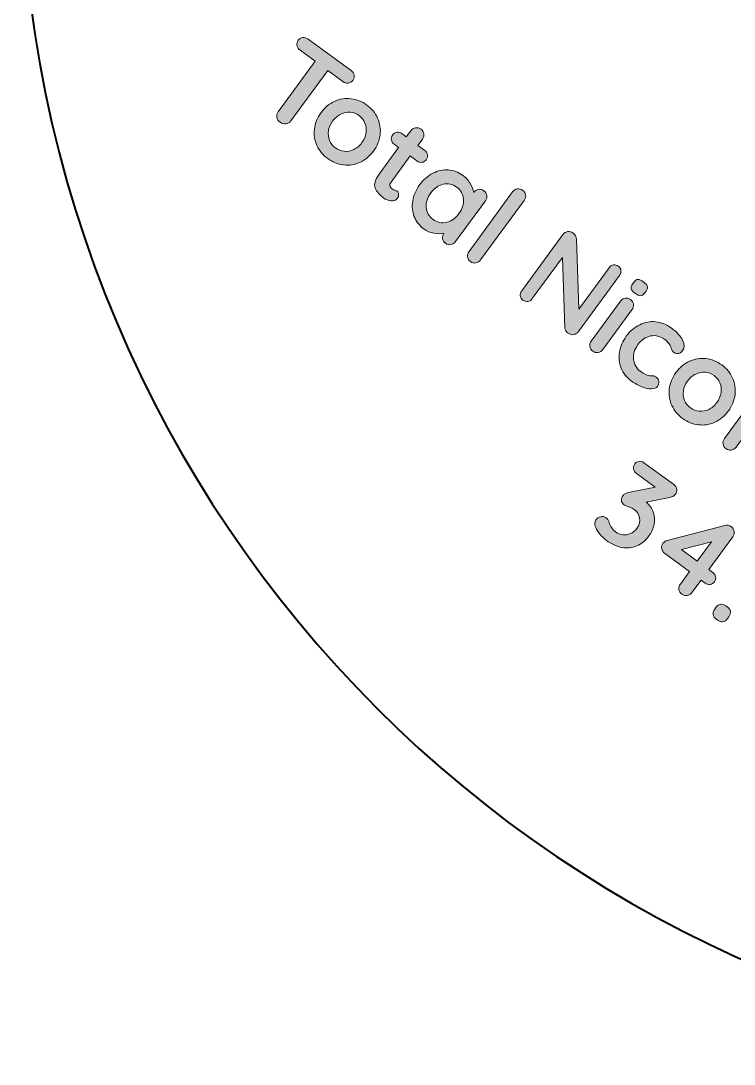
# Model space of a CAD drawing. Header units: inches. Extents: x 8 to 202, y -198 to -4.
# Drawn here: x 7.9 to 64.8, y -197.9 to -114.7 of the extents above; entities that cross this region are included whole.
import ezdxf

# ---------------------------------------------------------------- set-up
doc = ezdxf.new("R2010")
doc.units = ezdxf.units.IN
doc.header["$MEASUREMENT"] = 0
doc.layers.add('Layer 1', color=7, linetype='Continuous')
doc.layers.add('Layer 2', color=7, linetype='Continuous')

# ---------------------------------------------------------------- blocks, each defined once
blk = doc.blocks.new('block 19')
at = {"layer": 'Layer 2', "true_color": 0xffffff}
h = blk.add_hatch(color=7, dxfattribs=at)
h.dxf.hatch_style = 2
edge = h.paths.add_edge_path()
edge.add_spline(control_points=[(34.488, -119.032), (34.515, -119.178), (34.48, -119.317), (34.382, -119.45), (34.285, -119.584), (34.163, -119.659), (34.018, -119.674), (33.873, -119.69), (33.731, -119.647), (33.593, -119.546), (33.593, -119.546), (32.386, -118.662), (32.386, -118.662), (32.386, -118.662), (29.438, -122.689), (29.438, -122.689), (29.34, -122.822), (29.21, -122.898), (29.047, -122.917), (28.884, -122.935), (28.731, -122.892), (28.587, -122.787), (28.444, -122.682), (28.359, -122.551), (28.332, -122.393), (28.306, -122.236), (28.341, -122.091), (28.439, -121.958), (28.439, -121.958), (31.387, -117.93), (31.387, -117.93), (31.387, -117.93), (30.18, -117.047), (30.18, -117.047), (30.042, -116.946), (29.959, -116.822), (29.932, -116.677), (29.905, -116.531), (29.94, -116.392), (30.038, -116.258), (30.132, -116.13), (30.253, -116.058), (30.403, -116.042), (30.553, -116.025), (30.694, -116.066), (30.827, -116.163), (30.827, -116.163), (34.24, -118.661), (34.24, -118.661), (34.378, -118.763), (34.461, -118.886), (34.488, -119.032)], knot_values=[0, 0, 0, 0, 1, 1, 1, 2, 2, 2, 3, 3, 3, 4, 4, 4, 5, 5, 5, 6, 6, 6, 7, 7, 7, 8, 8, 8, 9, 9, 9, 10, 10, 10, 11, 11, 11, 12, 12, 12, 13, 13, 13, 14, 14, 14, 15, 15, 15, 16, 16, 16, 17, 17, 17, 17], degree=3, periodic=1)
h = blk.add_hatch(color=7, dxfattribs=at)
h.dxf.hatch_style = 2
edge = h.paths.add_edge_path()
edge.add_spline(control_points=[(34.947, -125.984), (34.524, -126.175), (34.086, -126.242), (33.635, -126.187), (33.184, -126.132), (32.766, -125.964), (32.382, -125.683), (31.992, -125.397), (31.704, -125.049), (31.518, -124.637), (31.331, -124.225), (31.265, -123.789), (31.319, -123.329), (31.373, -122.868), (31.549, -122.433), (31.85, -122.023), (32.15, -121.614), (32.511, -121.314), (32.934, -121.123), (33.356, -120.932), (33.793, -120.863), (34.244, -120.913), (34.695, -120.964), (35.115, -121.132), (35.504, -121.417), (35.889, -121.699), (36.174, -122.047), (36.361, -122.463), (36.548, -122.88), (36.615, -123.319), (36.561, -123.779), (36.508, -124.239), (36.331, -124.675), (36.031, -125.084), (35.73, -125.494), (35.369, -125.794), (34.947, -125.984)], knot_values=[0, 0, 0, 0, 1, 1, 1, 2, 2, 2, 3, 3, 3, 4, 4, 4, 5, 5, 5, 6, 6, 6, 7, 7, 7, 8, 8, 8, 9, 9, 9, 10, 10, 10, 11, 11, 11, 12, 12, 12, 12], degree=3, periodic=1)
edge = h.paths.add_edge_path()
edge.add_spline(control_points=[(35.443, -123.621), (35.482, -123.347), (35.453, -123.091), (35.355, -122.854), (35.257, -122.617), (35.101, -122.42), (34.885, -122.262), (34.67, -122.105), (34.435, -122.015), (34.179, -121.994), (33.924, -121.972), (33.671, -122.021), (33.422, -122.141), (33.172, -122.262), (32.956, -122.448), (32.772, -122.698), (32.588, -122.95), (32.477, -123.211), (32.44, -123.482), (32.403, -123.754), (32.433, -124.009), (32.531, -124.245), (32.629, -124.482), (32.785, -124.679), (33.001, -124.837), (33.216, -124.995), (33.451, -125.085), (33.706, -125.106), (33.962, -125.128), (34.214, -125.08), (34.461, -124.962), (34.709, -124.844), (34.924, -124.66), (35.108, -124.409), (35.292, -124.158), (35.403, -123.895), (35.443, -123.621)], knot_values=[0, 0, 0, 0, 1, 1, 1, 2, 2, 2, 3, 3, 3, 4, 4, 4, 5, 5, 5, 6, 6, 6, 7, 7, 7, 8, 8, 8, 9, 9, 9, 10, 10, 10, 11, 11, 11, 12, 12, 12, 12], degree=3, periodic=1)
h = blk.add_hatch(color=7, dxfattribs=at)
h.dxf.hatch_style = 2
edge = h.paths.add_edge_path()
edge.add_spline(control_points=[(38.035, -128.529), (38.044, -128.641), (38.007, -128.754), (37.924, -128.867), (37.823, -129.005), (37.662, -129.066), (37.441, -129.051), (37.221, -129.035), (37.016, -128.957), (36.826, -128.818), (36.508, -128.586), (36.29, -128.322), (36.172, -128.027), (36.054, -127.732), (36.156, -127.364), (36.479, -126.923), (36.479, -126.923), (38.032, -124.802), (38.032, -124.802), (38.032, -124.802), (37.678, -124.543), (37.678, -124.543), (37.555, -124.453), (37.482, -124.337), (37.46, -124.195), (37.438, -124.053), (37.472, -123.92), (37.563, -123.797), (37.649, -123.68), (37.762, -123.611), (37.902, -123.591), (38.042, -123.572), (38.174, -123.608), (38.297, -123.698), (38.297, -123.698), (38.65, -123.957), (38.65, -123.957), (38.65, -123.957), (39.011, -123.465), (39.011, -123.465), (39.108, -123.331), (39.234, -123.252), (39.39, -123.229), (39.545, -123.205), (39.689, -123.241), (39.822, -123.339), (39.95, -123.433), (40.025, -123.556), (40.047, -123.71), (40.068, -123.863), (40.03, -124.006), (39.933, -124.14), (39.933, -124.14), (39.572, -124.631), (39.572, -124.631), (39.572, -124.631), (40.118, -125.031), (40.118, -125.031), (40.241, -125.121), (40.314, -125.237), (40.336, -125.379), (40.358, -125.521), (40.324, -125.654), (40.234, -125.776), (40.147, -125.894), (40.034, -125.963), (39.894, -125.982), (39.754, -126.002), (39.622, -125.966), (39.499, -125.877), (39.499, -125.877), (38.954, -125.477), (38.954, -125.477), (38.954, -125.477), (37.429, -127.56), (37.429, -127.56), (37.35, -127.667), (37.321, -127.766), (37.342, -127.856), (37.363, -127.946), (37.422, -128.027), (37.519, -128.098), (37.56, -128.128), (37.624, -128.159), (37.711, -128.191), (37.791, -128.211), (37.859, -128.241), (37.916, -128.282), (37.987, -128.335), (38.027, -128.417), (38.035, -128.529)], knot_values=[0, 0, 0, 0, 1, 1, 1, 2, 2, 2, 3, 3, 3, 4, 4, 4, 5, 5, 5, 6, 6, 6, 7, 7, 7, 8, 8, 8, 9, 9, 9, 10, 10, 10, 11, 11, 11, 12, 12, 12, 13, 13, 13, 14, 14, 14, 15, 15, 15, 16, 16, 16, 17, 17, 17, 18, 18, 18, 19, 19, 19, 20, 20, 20, 21, 21, 21, 22, 22, 22, 23, 23, 23, 24, 24, 24, 25, 25, 25, 26, 26, 26, 27, 27, 27, 28, 28, 28, 29, 29, 29, 30, 30, 30, 30], degree=3, periodic=1)
h = blk.add_hatch(color=7, dxfattribs=at)
h.dxf.hatch_style = 2
edge = h.paths.add_edge_path()
edge.add_spline(control_points=[(45.069, -128.62), (45.093, -128.771), (45.054, -128.916), (44.952, -129.054), (44.952, -129.054), (42.572, -132.305), (42.572, -132.305), (42.475, -132.438), (42.35, -132.518), (42.197, -132.544), (42.044, -132.57), (41.901, -132.534), (41.768, -132.436), (41.635, -132.339), (41.558, -132.216), (41.537, -132.066), (41.516, -131.918), (41.552, -131.775), (41.644, -131.638), (41.407, -131.692), (41.142, -131.693), (40.847, -131.638), (40.553, -131.583), (40.285, -131.468), (40.044, -131.292), (39.691, -131.033), (39.437, -130.708), (39.283, -130.316), (39.129, -129.924), (39.087, -129.506), (39.157, -129.061), (39.227, -128.616), (39.412, -128.189), (39.712, -127.779), (40.012, -127.369), (40.363, -127.062), (40.765, -126.856), (41.167, -126.651), (41.577, -126.562), (41.995, -126.588), (42.412, -126.614), (42.793, -126.753), (43.136, -127.004), (43.382, -127.184), (43.58, -127.398), (43.729, -127.645), (43.879, -127.892), (43.977, -128.139), (44.025, -128.387), (44.025, -128.387), (44.03, -128.379), (44.03, -128.379), (44.128, -128.246), (44.253, -128.166), (44.405, -128.14), (44.558, -128.114), (44.701, -128.15), (44.834, -128.248), (44.968, -128.345), (45.046, -128.47), (45.069, -128.62)], knot_values=[0, 0, 0, 0, 1, 1, 1, 2, 2, 2, 3, 3, 3, 4, 4, 4, 5, 5, 5, 6, 6, 6, 7, 7, 7, 8, 8, 8, 9, 9, 9, 10, 10, 10, 11, 11, 11, 12, 12, 12, 13, 13, 13, 14, 14, 14, 15, 15, 15, 16, 16, 16, 17, 17, 17, 18, 18, 18, 19, 19, 19, 20, 20, 20, 20], degree=3, periodic=1)
edge = h.paths.add_edge_path()
edge.add_spline(control_points=[(41.86, -130.763), (42.248, -130.673), (42.578, -130.444), (42.848, -130.075), (43.118, -129.706), (43.238, -129.321), (43.208, -128.922), (43.178, -128.522), (42.996, -128.2), (42.663, -127.956), (42.335, -127.717), (41.976, -127.642), (41.586, -127.734), (41.196, -127.827), (40.866, -128.057), (40.596, -128.426), (40.326, -128.795), (40.205, -129.177), (40.235, -129.572), (40.264, -129.968), (40.445, -130.287), (40.778, -130.531), (41.111, -130.775), (41.472, -130.852), (41.86, -130.763)], knot_values=[0, 0, 0, 0, 1, 1, 1, 2, 2, 2, 3, 3, 3, 4, 4, 4, 5, 5, 5, 6, 6, 6, 7, 7, 7, 8, 8, 8, 8], degree=3, periodic=1)
h = blk.add_hatch(color=7, dxfattribs=at)
h.dxf.hatch_style = 2
edge = h.paths.add_edge_path()
edge.add_spline(control_points=[(44.191, -134.004), (44.036, -134.028), (43.892, -133.991), (43.759, -133.894), (43.63, -133.8), (43.555, -133.676), (43.534, -133.523), (43.512, -133.369), (43.551, -133.226), (43.648, -133.093), (43.648, -133.093), (47.125, -128.343), (47.125, -128.343), (47.223, -128.21), (47.349, -128.131), (47.505, -128.107), (47.66, -128.083), (47.804, -128.12), (47.937, -128.217), (48.065, -128.311), (48.14, -128.435), (48.162, -128.588), (48.183, -128.742), (48.145, -128.885), (48.048, -129.018), (48.048, -129.018), (44.571, -133.768), (44.571, -133.768), (44.473, -133.901), (44.346, -133.98), (44.191, -134.004)], knot_values=[0, 0, 0, 0, 1, 1, 1, 2, 2, 2, 3, 3, 3, 4, 4, 4, 5, 5, 5, 6, 6, 6, 7, 7, 7, 8, 8, 8, 9, 9, 9, 10, 10, 10, 10], degree=3, periodic=1)
h = blk.add_hatch(color=7, dxfattribs=at)
h.dxf.hatch_style = 2
edge = h.paths.add_edge_path()
edge.add_spline(control_points=[(55.761, -134.606), (55.778, -134.745), (55.741, -134.875), (55.651, -134.998), (55.651, -134.998), (52.371, -139.479), (52.371, -139.479), (52.273, -139.612), (52.147, -139.691), (51.992, -139.714), (51.836, -139.739), (51.692, -139.702), (51.559, -139.604), (51.487, -139.552), (51.425, -139.489), (51.373, -139.415), (51.321, -139.342), (51.294, -139.273), (51.294, -139.209), (51.294, -139.209), (51.095, -133.563), (51.095, -133.563), (51.095, -133.563), (48.692, -136.845), (48.692, -136.845), (48.603, -136.967), (48.488, -137.041), (48.348, -137.065), (48.209, -137.089), (48.075, -137.053), (47.947, -136.96), (47.824, -136.87), (47.754, -136.756), (47.737, -136.618), (47.72, -136.48), (47.757, -136.349), (47.847, -136.226), (47.847, -136.226), (51.127, -131.745), (51.127, -131.745), (51.225, -131.612), (51.351, -131.533), (51.507, -131.509), (51.662, -131.485), (51.806, -131.522), (51.939, -131.619), (52.016, -131.676), (52.08, -131.747), (52.132, -131.831), (52.184, -131.916), (52.209, -131.998), (52.207, -132.075), (52.207, -132.075), (52.394, -137.689), (52.394, -137.689), (52.394, -137.689), (54.814, -134.385), (54.814, -134.385), (54.904, -134.262), (55.018, -134.189), (55.158, -134.164), (55.297, -134.141), (55.429, -134.174), (55.551, -134.264), (55.674, -134.354), (55.744, -134.468), (55.761, -134.606)], knot_values=[0, 0, 0, 0, 1, 1, 1, 2, 2, 2, 3, 3, 3, 4, 4, 4, 5, 5, 5, 6, 6, 6, 7, 7, 7, 8, 8, 8, 9, 9, 9, 10, 10, 10, 11, 11, 11, 12, 12, 12, 13, 13, 13, 14, 14, 14, 15, 15, 15, 16, 16, 16, 17, 17, 17, 18, 18, 18, 19, 19, 19, 20, 20, 20, 21, 21, 21, 22, 22, 22, 22], degree=3, periodic=1)
h = blk.add_hatch(color=7, dxfattribs=at)
h.dxf.hatch_style = 2
edge = h.paths.add_edge_path()
edge.add_spline(control_points=[(53.94, -141.141), (53.787, -141.167), (53.644, -141.131), (53.511, -141.034), (53.378, -140.936), (53.301, -140.811), (53.279, -140.657), (53.258, -140.503), (53.296, -140.36), (53.393, -140.227), (53.393, -140.227), (55.717, -137.053), (55.717, -137.053), (55.815, -136.92), (55.94, -136.84), (56.093, -136.814), (56.245, -136.789), (56.388, -136.824), (56.522, -136.922), (56.655, -137.019), (56.732, -137.145), (56.753, -137.298), (56.775, -137.452), (56.737, -137.595), (56.639, -137.728), (56.639, -137.728), (54.316, -140.902), (54.316, -140.902), (54.218, -141.036), (54.093, -141.115), (53.94, -141.141)], knot_values=[0, 0, 0, 0, 1, 1, 1, 2, 2, 2, 3, 3, 3, 4, 4, 4, 5, 5, 5, 6, 6, 6, 7, 7, 7, 8, 8, 8, 9, 9, 9, 10, 10, 10, 10], degree=3, periodic=1)
edge = h.paths.add_edge_path()
edge.add_spline(control_points=[(56.572, -136.062), (56.542, -135.953), (56.579, -135.827), (56.684, -135.683), (56.684, -135.683), (56.791, -135.537), (56.791, -135.537), (56.896, -135.394), (57.008, -135.322), (57.126, -135.322), (57.244, -135.322), (57.388, -135.384), (57.557, -135.508), (57.736, -135.639), (57.841, -135.759), (57.871, -135.868), (57.902, -135.977), (57.865, -136.103), (57.76, -136.246), (57.76, -136.246), (57.653, -136.393), (57.653, -136.393), (57.544, -136.542), (57.433, -136.615), (57.319, -136.615), (57.205, -136.614), (57.059, -136.548), (56.88, -136.416), (56.705, -136.289), (56.603, -136.171), (56.572, -136.062)], knot_values=[0, 0, 0, 0, 1, 1, 1, 2, 2, 2, 3, 3, 3, 4, 4, 4, 5, 5, 5, 6, 6, 6, 7, 7, 7, 8, 8, 8, 9, 9, 9, 10, 10, 10, 10], degree=3, periodic=1)
h = blk.add_hatch(color=7, dxfattribs=at)
h.dxf.hatch_style = 2
edge = h.paths.add_edge_path()
edge.add_spline(control_points=[(60.678, -140.16), (60.845, -140.491), (60.846, -140.769), (60.681, -140.995), (60.599, -141.107), (60.493, -141.181), (60.365, -141.217), (60.236, -141.253), (60.118, -141.231), (60.011, -141.152), (59.929, -141.093), (59.871, -141.033), (59.836, -140.972), (59.802, -140.911), (59.774, -140.844), (59.754, -140.77), (59.733, -140.696), (59.709, -140.629), (59.682, -140.57), (59.649, -140.507), (59.591, -140.428), (59.506, -140.335), (59.421, -140.241), (59.348, -140.171), (59.286, -140.127), (58.902, -139.845), (58.514, -139.744), (58.122, -139.823), (57.729, -139.902), (57.393, -140.133), (57.111, -140.517), (56.841, -140.886), (56.727, -141.273), (56.77, -141.678), (56.812, -142.083), (57.005, -142.411), (57.348, -142.662), (57.599, -142.845), (57.808, -142.952), (57.976, -142.98), (58.018, -142.987), (58.08, -142.991), (58.162, -142.992), (58.244, -142.994), (58.316, -143.001), (58.377, -143.013), (58.438, -143.027), (58.502, -143.058), (58.568, -143.107), (58.696, -143.201), (58.767, -143.316), (58.782, -143.452), (58.796, -143.588), (58.756, -143.721), (58.663, -143.849), (58.573, -143.972), (58.416, -144.035), (58.194, -144.037), (57.972, -144.039), (57.719, -143.987), (57.437, -143.878), (57.155, -143.769), (56.88, -143.618), (56.614, -143.423), (56.219, -143.134), (55.939, -142.787), (55.775, -142.384), (55.61, -141.98), (55.565, -141.555), (55.639, -141.11), (55.713, -140.665), (55.897, -140.242), (56.189, -139.842), (56.493, -139.427), (56.849, -139.121), (57.257, -138.924), (57.665, -138.727), (58.089, -138.65), (58.53, -138.693), (58.97, -138.736), (59.385, -138.9), (59.775, -139.185), (60.21, -139.504), (60.512, -139.829), (60.678, -140.16)], knot_values=[0, 0, 0, 0, 1, 1, 1, 2, 2, 2, 3, 3, 3, 4, 4, 4, 5, 5, 5, 6, 6, 6, 7, 7, 7, 8, 8, 8, 9, 9, 9, 10, 10, 10, 11, 11, 11, 12, 12, 12, 13, 13, 13, 14, 14, 14, 15, 15, 15, 16, 16, 16, 17, 17, 17, 18, 18, 18, 19, 19, 19, 20, 20, 20, 21, 21, 21, 22, 22, 22, 23, 23, 23, 24, 24, 24, 25, 25, 25, 26, 26, 26, 27, 27, 27, 28, 28, 28, 28], degree=3, periodic=1)
h = blk.add_hatch(color=7, dxfattribs=at)
h.dxf.hatch_style = 2
edge = h.paths.add_edge_path()
edge.add_spline(control_points=[(63.244, -146.701), (62.821, -146.891), (62.384, -146.959), (61.933, -146.904), (61.481, -146.849), (61.064, -146.68), (60.679, -146.399), (60.29, -146.114), (60.002, -145.765), (59.815, -145.354), (59.629, -144.942), (59.563, -144.506), (59.617, -144.045), (59.67, -143.585), (59.847, -143.15), (60.147, -142.74), (60.447, -142.33), (60.809, -142.03), (61.231, -141.839), (61.654, -141.649), (62.091, -141.58), (62.542, -141.63), (62.992, -141.681), (63.412, -141.849), (63.802, -142.134), (64.186, -142.415), (64.472, -142.764), (64.659, -143.18), (64.846, -143.596), (64.913, -144.035), (64.859, -144.495), (64.805, -144.956), (64.628, -145.391), (64.328, -145.801), (64.028, -146.211), (63.667, -146.511), (63.244, -146.701)], knot_values=[0, 0, 0, 0, 1, 1, 1, 2, 2, 2, 3, 3, 3, 4, 4, 4, 5, 5, 5, 6, 6, 6, 7, 7, 7, 8, 8, 8, 9, 9, 9, 10, 10, 10, 11, 11, 11, 12, 12, 12, 12], degree=3, periodic=1)
edge = h.paths.add_edge_path()
edge.add_spline(control_points=[(63.741, -144.338), (63.78, -144.064), (63.751, -143.808), (63.653, -143.571), (63.555, -143.334), (63.398, -143.137), (63.183, -142.979), (62.968, -142.822), (62.732, -142.732), (62.477, -142.71), (62.221, -142.688), (61.969, -142.738), (61.719, -142.858), (61.47, -142.978), (61.253, -143.164), (61.069, -143.415), (60.886, -143.666), (60.775, -143.927), (60.738, -144.199), (60.7, -144.471), (60.73, -144.725), (60.828, -144.962), (60.926, -145.199), (61.083, -145.396), (61.298, -145.554), (61.513, -145.711), (61.749, -145.801), (62.004, -145.823), (62.26, -145.845), (62.511, -145.797), (62.759, -145.679), (63.006, -145.561), (63.222, -145.377), (63.406, -145.125), (63.59, -144.875), (63.701, -144.612), (63.741, -144.338)], knot_values=[0, 0, 0, 0, 1, 1, 1, 2, 2, 2, 3, 3, 3, 4, 4, 4, 5, 5, 5, 6, 6, 6, 7, 7, 7, 8, 8, 8, 9, 9, 9, 10, 10, 10, 11, 11, 11, 12, 12, 12, 12], degree=3, periodic=1)
h = blk.add_hatch(color=7, dxfattribs=at)
h.dxf.hatch_style = 2
edge = h.paths.add_edge_path()
edge.add_spline(control_points=[(64.558, -148.914), (64.402, -148.938), (64.258, -148.901), (64.125, -148.804), (63.997, -148.71), (63.922, -148.586), (63.9, -148.433), (63.879, -148.28), (63.917, -148.136), (64.015, -148.003), (64.015, -148.003), (67.492, -143.253), (67.492, -143.253), (67.589, -143.12), (67.716, -143.041), (67.871, -143.018), (68.026, -142.994), (68.171, -143.03), (68.304, -143.128), (68.432, -143.221), (68.507, -143.345), (68.528, -143.499), (68.549, -143.652), (68.512, -143.796), (68.414, -143.929), (68.414, -143.929), (64.937, -148.678), (64.937, -148.678), (64.839, -148.812), (64.713, -148.89), (64.558, -148.914)], knot_values=[0, 0, 0, 0, 1, 1, 1, 2, 2, 2, 3, 3, 3, 4, 4, 4, 5, 5, 5, 6, 6, 6, 7, 7, 7, 8, 8, 8, 9, 9, 9, 10, 10, 10, 10], degree=3, periodic=1)
h = blk.add_hatch(color=7, dxfattribs=at)
h.dxf.hatch_style = 2
edge = h.paths.add_edge_path()
edge.add_spline(control_points=[(58.338, -153.87), (58.443, -154.183), (58.464, -154.507), (58.4, -154.842), (58.336, -155.176), (58.201, -155.485), (57.995, -155.767), (57.721, -156.141), (57.397, -156.405), (57.024, -156.561), (56.65, -156.716), (56.255, -156.756), (55.839, -156.679), (55.423, -156.603), (55.01, -156.414), (54.6, -156.115), (54.415, -155.979), (54.248, -155.821), (54.097, -155.64), (53.946, -155.459), (53.83, -155.279), (53.748, -155.101), (53.633, -154.86), (53.64, -154.652), (53.767, -154.478), (53.857, -154.355), (53.983, -154.274), (54.145, -154.236), (54.308, -154.197), (54.45, -154.222), (54.573, -154.313), (54.676, -154.387), (54.758, -154.506), (54.819, -154.67), (54.916, -155), (55.097, -155.263), (55.364, -155.458), (55.522, -155.574), (55.703, -155.645), (55.905, -155.671), (56.106, -155.696), (56.307, -155.666), (56.507, -155.581), (56.707, -155.495), (56.879, -155.355), (57.021, -155.16), (57.224, -154.884), (57.298, -154.608), (57.244, -154.332), (57.191, -154.056), (57.045, -153.832), (56.81, -153.66), (56.707, -153.585), (56.61, -153.529), (56.518, -153.494), (56.427, -153.458), (56.371, -153.437), (56.352, -153.431), (56.189, -153.374), (56.064, -153.314), (55.977, -153.25), (55.864, -153.168), (55.803, -153.062), (55.795, -152.934), (55.786, -152.806), (55.825, -152.683), (55.911, -152.565), (55.964, -152.493), (56.023, -152.439), (56.09, -152.401), (56.157, -152.363), (56.246, -152.334), (56.356, -152.312), (56.356, -152.312), (58.498, -151.886), (58.498, -151.886), (58.498, -151.886), (56.977, -150.772), (56.977, -150.772), (56.854, -150.682), (56.781, -150.565), (56.759, -150.424), (56.737, -150.282), (56.771, -150.149), (56.861, -150.026), (56.947, -149.909), (57.061, -149.84), (57.201, -149.82), (57.341, -149.801), (57.473, -149.836), (57.596, -149.926), (57.596, -149.926), (59.947, -151.648), (59.947, -151.648), (60.101, -151.761), (60.188, -151.889), (60.208, -152.033), (60.228, -152.178), (60.187, -152.319), (60.086, -152.458), (59.996, -152.581), (59.845, -152.659), (59.632, -152.691), (59.632, -152.691), (57.769, -153.075), (57.769, -153.075), (58.043, -153.292), (58.233, -153.557), (58.338, -153.87)], knot_values=[0, 0, 0, 0, 1, 1, 1, 2, 2, 2, 3, 3, 3, 4, 4, 4, 5, 5, 5, 6, 6, 6, 7, 7, 7, 8, 8, 8, 9, 9, 9, 10, 10, 10, 11, 11, 11, 12, 12, 12, 13, 13, 13, 14, 14, 14, 15, 15, 15, 16, 16, 16, 17, 17, 17, 18, 18, 18, 19, 19, 19, 20, 20, 20, 21, 21, 21, 22, 22, 22, 23, 23, 23, 24, 24, 24, 25, 25, 25, 26, 26, 26, 27, 27, 27, 28, 28, 28, 29, 29, 29, 30, 30, 30, 31, 31, 31, 32, 32, 32, 33, 33, 33, 34, 34, 34, 35, 35, 35, 36, 36, 36, 36], degree=3, periodic=1)
h = blk.add_hatch(color=7, dxfattribs=at)
h.dxf.hatch_style = 2
edge = h.paths.add_edge_path()
edge.add_spline(control_points=[(63.309, -159.02), (63.331, -159.162), (63.297, -159.295), (63.207, -159.418), (63.121, -159.535), (63.007, -159.604), (62.867, -159.623), (62.727, -159.643), (62.596, -159.607), (62.473, -159.517), (62.473, -159.517), (62.15, -159.281), (62.15, -159.281), (62.15, -159.281), (61.424, -160.272), (61.424, -160.272), (61.327, -160.406), (61.2, -160.484), (61.045, -160.508), (60.89, -160.532), (60.745, -160.495), (60.612, -160.398), (60.484, -160.304), (60.409, -160.181), (60.388, -160.027), (60.366, -159.874), (60.404, -159.73), (60.502, -159.597), (60.502, -159.597), (61.228, -158.606), (61.228, -158.606), (61.228, -158.606), (59.229, -157.143), (59.229, -157.143), (59.117, -157.061), (59.044, -156.939), (59.013, -156.778), (58.981, -156.617), (59.01, -156.475), (59.1, -156.352), (59.183, -156.239), (59.296, -156.165), (59.441, -156.129), (59.441, -156.129), (64.047, -154.932), (64.047, -154.932), (64.234, -154.881), (64.407, -154.913), (64.566, -155.029), (64.694, -155.123), (64.769, -155.247), (64.791, -155.4), (64.812, -155.554), (64.774, -155.697), (64.677, -155.83), (64.677, -155.83), (62.769, -158.436), (62.769, -158.436), (62.769, -158.436), (63.092, -158.672), (63.092, -158.672), (63.215, -158.762), (63.287, -158.878), (63.309, -159.02)], knot_values=[0, 0, 0, 0, 1, 1, 1, 2, 2, 2, 3, 3, 3, 4, 4, 4, 5, 5, 5, 6, 6, 6, 7, 7, 7, 8, 8, 8, 9, 9, 9, 10, 10, 10, 11, 11, 11, 12, 12, 12, 13, 13, 13, 14, 14, 14, 15, 15, 15, 16, 16, 16, 17, 17, 17, 18, 18, 18, 19, 19, 19, 20, 20, 20, 21, 21, 21, 21], degree=3, periodic=1)
h.paths.add_polyline_path([(60.601, -156.849), (61.847, -157.761), (62.972, -156.223)])
h = blk.add_hatch(color=7, dxfattribs=at)
h.dxf.hatch_style = 2
edge = h.paths.add_edge_path()
edge.add_spline(control_points=[(63.107, -162.029), (63.085, -161.892), (63.129, -161.749), (63.238, -161.6), (63.238, -161.6), (63.334, -161.47), (63.334, -161.47), (63.442, -161.321), (63.565, -161.236), (63.703, -161.215), (63.841, -161.194), (63.984, -161.237), (64.132, -161.346), (64.132, -161.346), (64.232, -161.419), (64.232, -161.419), (64.381, -161.528), (64.466, -161.651), (64.487, -161.789), (64.508, -161.926), (64.465, -162.07), (64.356, -162.218), (64.356, -162.218), (64.26, -162.349), (64.26, -162.349), (64.151, -162.497), (64.028, -162.582), (63.891, -162.603), (63.753, -162.625), (63.61, -162.581), (63.461, -162.472), (63.461, -162.472), (63.362, -162.399), (63.362, -162.399), (63.213, -162.29), (63.128, -162.167), (63.107, -162.029)], knot_values=[0, 0, 0, 0, 1, 1, 1, 2, 2, 2, 3, 3, 3, 4, 4, 4, 5, 5, 5, 6, 6, 6, 7, 7, 7, 8, 8, 8, 9, 9, 9, 10, 10, 10, 11, 11, 11, 12, 12, 12, 12], degree=3, periodic=1)
at = {"layer": 'Layer 2', "lineweight": 0}
blk.add_lwpolyline([(60.601, -156.849), (61.847, -157.761), (62.972, -156.223), (60.601, -156.849)], dxfattribs=at)
for points, knots in [([(34.488, -119.032), (34.515, -119.178), (34.48, -119.317), (34.382, -119.45), (34.285, -119.584), (34.163, -119.659), (34.018, -119.674), (33.873, -119.69), (33.731, -119.647), (33.593, -119.546), (33.593, -119.546), (32.386, -118.662), (32.386, -118.662), (32.386, -118.662), (29.438, -122.689), (29.438, -122.689), (29.34, -122.822), (29.21, -122.898), (29.047, -122.917), (28.884, -122.935), (28.731, -122.892), (28.587, -122.787), (28.444, -122.682), (28.359, -122.551), (28.332, -122.393), (28.306, -122.236), (28.341, -122.091), (28.439, -121.958), (28.439, -121.958), (31.387, -117.93), (31.387, -117.93), (31.387, -117.93), (30.18, -117.047), (30.18, -117.047), (30.042, -116.946), (29.959, -116.822), (29.932, -116.677), (29.905, -116.531), (29.94, -116.392), (30.038, -116.258), (30.132, -116.13), (30.253, -116.058), (30.403, -116.042), (30.553, -116.025), (30.694, -116.066), (30.827, -116.163), (30.827, -116.163), (34.24, -118.661), (34.24, -118.661), (34.378, -118.763), (34.461, -118.886), (34.488, -119.032)], [0, 0, 0, 0, 1, 1, 1, 2, 2, 2, 3, 3, 3, 4, 4, 4, 5, 5, 5, 6, 6, 6, 7, 7, 7, 8, 8, 8, 9, 9, 9, 10, 10, 10, 11, 11, 11, 12, 12, 12, 13, 13, 13, 14, 14, 14, 15, 15, 15, 16, 16, 16, 17, 17, 17, 17]), ([(34.947, -125.984), (34.524, -126.175), (34.086, -126.242), (33.635, -126.187), (33.184, -126.132), (32.766, -125.964), (32.382, -125.683), (31.992, -125.397), (31.704, -125.049), (31.518, -124.637), (31.331, -124.225), (31.265, -123.789), (31.319, -123.329), (31.373, -122.868), (31.549, -122.433), (31.85, -122.023), (32.15, -121.614), (32.511, -121.314), (32.934, -121.123), (33.356, -120.932), (33.793, -120.863), (34.244, -120.913), (34.695, -120.964), (35.115, -121.132), (35.504, -121.417), (35.889, -121.699), (36.174, -122.047), (36.361, -122.463), (36.548, -122.88), (36.615, -123.319), (36.561, -123.779), (36.508, -124.239), (36.331, -124.675), (36.031, -125.084), (35.73, -125.494), (35.369, -125.794), (34.947, -125.984)], [0, 0, 0, 0, 1, 1, 1, 2, 2, 2, 3, 3, 3, 4, 4, 4, 5, 5, 5, 6, 6, 6, 7, 7, 7, 8, 8, 8, 9, 9, 9, 10, 10, 10, 11, 11, 11, 12, 12, 12, 12]), ([(35.443, -123.621), (35.482, -123.347), (35.453, -123.091), (35.355, -122.854), (35.257, -122.617), (35.101, -122.42), (34.885, -122.262), (34.67, -122.105), (34.435, -122.015), (34.179, -121.994), (33.924, -121.972), (33.671, -122.021), (33.422, -122.141), (33.172, -122.262), (32.956, -122.448), (32.772, -122.698), (32.588, -122.95), (32.477, -123.211), (32.44, -123.482), (32.403, -123.754), (32.433, -124.009), (32.531, -124.245), (32.629, -124.482), (32.785, -124.679), (33.001, -124.837), (33.216, -124.995), (33.451, -125.085), (33.706, -125.106), (33.962, -125.128), (34.214, -125.08), (34.461, -124.962), (34.709, -124.844), (34.924, -124.66), (35.108, -124.409), (35.292, -124.158), (35.403, -123.895), (35.443, -123.621)], [0, 0, 0, 0, 1, 1, 1, 2, 2, 2, 3, 3, 3, 4, 4, 4, 5, 5, 5, 6, 6, 6, 7, 7, 7, 8, 8, 8, 9, 9, 9, 10, 10, 10, 11, 11, 11, 12, 12, 12, 12]), ([(38.035, -128.529), (38.044, -128.641), (38.007, -128.754), (37.924, -128.867), (37.823, -129.005), (37.662, -129.066), (37.441, -129.051), (37.221, -129.035), (37.016, -128.957), (36.826, -128.818), (36.508, -128.586), (36.29, -128.322), (36.172, -128.027), (36.054, -127.732), (36.156, -127.364), (36.479, -126.923), (36.479, -126.923), (38.032, -124.802), (38.032, -124.802), (38.032, -124.802), (37.678, -124.543), (37.678, -124.543), (37.555, -124.453), (37.482, -124.337), (37.46, -124.195), (37.438, -124.053), (37.472, -123.92), (37.563, -123.797), (37.649, -123.68), (37.762, -123.611), (37.902, -123.591), (38.042, -123.572), (38.174, -123.608), (38.297, -123.698), (38.297, -123.698), (38.65, -123.957), (38.65, -123.957), (38.65, -123.957), (39.011, -123.465), (39.011, -123.465), (39.108, -123.331), (39.234, -123.252), (39.39, -123.229), (39.545, -123.205), (39.689, -123.241), (39.822, -123.339), (39.95, -123.433), (40.025, -123.556), (40.047, -123.71), (40.068, -123.863), (40.03, -124.006), (39.933, -124.14), (39.933, -124.14), (39.572, -124.631), (39.572, -124.631), (39.572, -124.631), (40.118, -125.031), (40.118, -125.031), (40.241, -125.121), (40.314, -125.237), (40.336, -125.379), (40.358, -125.521), (40.324, -125.654), (40.234, -125.776), (40.147, -125.894), (40.034, -125.963), (39.894, -125.982), (39.754, -126.002), (39.622, -125.966), (39.499, -125.877), (39.499, -125.877), (38.954, -125.477), (38.954, -125.477), (38.954, -125.477), (37.429, -127.56), (37.429, -127.56), (37.35, -127.667), (37.321, -127.766), (37.342, -127.856), (37.363, -127.946), (37.422, -128.027), (37.519, -128.098), (37.56, -128.128), (37.624, -128.159), (37.711, -128.191), (37.791, -128.211), (37.859, -128.241), (37.916, -128.282), (37.987, -128.335), (38.027, -128.417), (38.035, -128.529)], [0, 0, 0, 0, 1, 1, 1, 2, 2, 2, 3, 3, 3, 4, 4, 4, 5, 5, 5, 6, 6, 6, 7, 7, 7, 8, 8, 8, 9, 9, 9, 10, 10, 10, 11, 11, 11, 12, 12, 12, 13, 13, 13, 14, 14, 14, 15, 15, 15, 16, 16, 16, 17, 17, 17, 18, 18, 18, 19, 19, 19, 20, 20, 20, 21, 21, 21, 22, 22, 22, 23, 23, 23, 24, 24, 24, 25, 25, 25, 26, 26, 26, 27, 27, 27, 28, 28, 28, 29, 29, 29, 30, 30, 30, 30]), ([(45.069, -128.62), (45.093, -128.771), (45.054, -128.916), (44.952, -129.054), (44.952, -129.054), (42.572, -132.305), (42.572, -132.305), (42.475, -132.438), (42.35, -132.518), (42.197, -132.544), (42.044, -132.57), (41.901, -132.534), (41.768, -132.436), (41.635, -132.339), (41.558, -132.216), (41.537, -132.066), (41.516, -131.918), (41.552, -131.775), (41.644, -131.638), (41.407, -131.692), (41.142, -131.693), (40.847, -131.638), (40.553, -131.583), (40.285, -131.468), (40.044, -131.292), (39.691, -131.033), (39.437, -130.708), (39.283, -130.316), (39.129, -129.924), (39.087, -129.506), (39.157, -129.061), (39.227, -128.616), (39.412, -128.189), (39.712, -127.779), (40.012, -127.369), (40.363, -127.062), (40.765, -126.856), (41.167, -126.651), (41.577, -126.562), (41.995, -126.588), (42.412, -126.614), (42.793, -126.753), (43.136, -127.004), (43.382, -127.184), (43.58, -127.398), (43.729, -127.645), (43.879, -127.892), (43.977, -128.139), (44.025, -128.387), (44.025, -128.387), (44.03, -128.379), (44.03, -128.379), (44.128, -128.246), (44.253, -128.166), (44.405, -128.14), (44.558, -128.114), (44.701, -128.15), (44.834, -128.248), (44.968, -128.345), (45.046, -128.47), (45.069, -128.62)], [0, 0, 0, 0, 1, 1, 1, 2, 2, 2, 3, 3, 3, 4, 4, 4, 5, 5, 5, 6, 6, 6, 7, 7, 7, 8, 8, 8, 9, 9, 9, 10, 10, 10, 11, 11, 11, 12, 12, 12, 13, 13, 13, 14, 14, 14, 15, 15, 15, 16, 16, 16, 17, 17, 17, 18, 18, 18, 19, 19, 19, 20, 20, 20, 20]), ([(41.86, -130.763), (42.248, -130.673), (42.578, -130.444), (42.848, -130.075), (43.118, -129.706), (43.238, -129.321), (43.208, -128.922), (43.178, -128.522), (42.996, -128.2), (42.663, -127.956), (42.335, -127.717), (41.976, -127.642), (41.586, -127.734), (41.196, -127.827), (40.866, -128.057), (40.596, -128.426), (40.326, -128.795), (40.205, -129.177), (40.235, -129.572), (40.264, -129.968), (40.445, -130.287), (40.778, -130.531), (41.111, -130.775), (41.472, -130.852), (41.86, -130.763)], [0, 0, 0, 0, 1, 1, 1, 2, 2, 2, 3, 3, 3, 4, 4, 4, 5, 5, 5, 6, 6, 6, 7, 7, 7, 8, 8, 8, 8]), ([(44.191, -134.004), (44.036, -134.028), (43.892, -133.991), (43.759, -133.894), (43.63, -133.8), (43.555, -133.676), (43.534, -133.523), (43.512, -133.369), (43.551, -133.226), (43.648, -133.093), (43.648, -133.093), (47.125, -128.343), (47.125, -128.343), (47.223, -128.21), (47.349, -128.131), (47.505, -128.107), (47.66, -128.083), (47.804, -128.12), (47.937, -128.217), (48.065, -128.311), (48.14, -128.435), (48.162, -128.588), (48.183, -128.742), (48.145, -128.885), (48.048, -129.018), (48.048, -129.018), (44.571, -133.768), (44.571, -133.768), (44.473, -133.901), (44.346, -133.98), (44.191, -134.004)], [0, 0, 0, 0, 1, 1, 1, 2, 2, 2, 3, 3, 3, 4, 4, 4, 5, 5, 5, 6, 6, 6, 7, 7, 7, 8, 8, 8, 9, 9, 9, 10, 10, 10, 10]), ([(55.761, -134.606), (55.778, -134.745), (55.741, -134.875), (55.651, -134.998), (55.651, -134.998), (52.371, -139.479), (52.371, -139.479), (52.273, -139.612), (52.147, -139.691), (51.992, -139.714), (51.836, -139.739), (51.692, -139.702), (51.559, -139.604), (51.487, -139.552), (51.425, -139.489), (51.373, -139.415), (51.321, -139.342), (51.294, -139.273), (51.294, -139.209), (51.294, -139.209), (51.095, -133.563), (51.095, -133.563), (51.095, -133.563), (48.692, -136.845), (48.692, -136.845), (48.603, -136.967), (48.488, -137.041), (48.348, -137.065), (48.209, -137.089), (48.075, -137.053), (47.947, -136.96), (47.824, -136.87), (47.754, -136.756), (47.737, -136.618), (47.72, -136.48), (47.757, -136.349), (47.847, -136.226), (47.847, -136.226), (51.127, -131.745), (51.127, -131.745), (51.225, -131.612), (51.351, -131.533), (51.507, -131.509), (51.662, -131.485), (51.806, -131.522), (51.939, -131.619), (52.016, -131.676), (52.08, -131.747), (52.132, -131.831), (52.184, -131.916), (52.209, -131.998), (52.207, -132.075), (52.207, -132.075), (52.394, -137.689), (52.394, -137.689), (52.394, -137.689), (54.814, -134.385), (54.814, -134.385), (54.904, -134.262), (55.018, -134.189), (55.158, -134.164), (55.297, -134.141), (55.429, -134.174), (55.551, -134.264), (55.674, -134.354), (55.744, -134.468), (55.761, -134.606)], [0, 0, 0, 0, 1, 1, 1, 2, 2, 2, 3, 3, 3, 4, 4, 4, 5, 5, 5, 6, 6, 6, 7, 7, 7, 8, 8, 8, 9, 9, 9, 10, 10, 10, 11, 11, 11, 12, 12, 12, 13, 13, 13, 14, 14, 14, 15, 15, 15, 16, 16, 16, 17, 17, 17, 18, 18, 18, 19, 19, 19, 20, 20, 20, 21, 21, 21, 22, 22, 22, 22]), ([(56.572, -136.062), (56.542, -135.953), (56.579, -135.827), (56.684, -135.683), (56.684, -135.683), (56.791, -135.537), (56.791, -135.537), (56.896, -135.394), (57.008, -135.322), (57.126, -135.322), (57.244, -135.322), (57.388, -135.384), (57.557, -135.508), (57.736, -135.639), (57.841, -135.759), (57.871, -135.868), (57.902, -135.977), (57.865, -136.103), (57.76, -136.246), (57.76, -136.246), (57.653, -136.393), (57.653, -136.393), (57.544, -136.542), (57.433, -136.615), (57.319, -136.615), (57.205, -136.614), (57.059, -136.548), (56.88, -136.416), (56.705, -136.289), (56.603, -136.171), (56.572, -136.062)], [0, 0, 0, 0, 1, 1, 1, 2, 2, 2, 3, 3, 3, 4, 4, 4, 5, 5, 5, 6, 6, 6, 7, 7, 7, 8, 8, 8, 9, 9, 9, 10, 10, 10, 10]), ([(53.94, -141.141), (53.787, -141.167), (53.644, -141.131), (53.511, -141.034), (53.378, -140.936), (53.301, -140.811), (53.279, -140.657), (53.258, -140.503), (53.296, -140.36), (53.393, -140.227), (53.393, -140.227), (55.717, -137.053), (55.717, -137.053), (55.815, -136.92), (55.94, -136.84), (56.093, -136.814), (56.245, -136.789), (56.388, -136.824), (56.522, -136.922), (56.655, -137.019), (56.732, -137.145), (56.753, -137.298), (56.775, -137.452), (56.737, -137.595), (56.639, -137.728), (56.639, -137.728), (54.316, -140.902), (54.316, -140.902), (54.218, -141.036), (54.093, -141.115), (53.94, -141.141)], [0, 0, 0, 0, 1, 1, 1, 2, 2, 2, 3, 3, 3, 4, 4, 4, 5, 5, 5, 6, 6, 6, 7, 7, 7, 8, 8, 8, 9, 9, 9, 10, 10, 10, 10]), ([(60.678, -140.16), (60.845, -140.491), (60.846, -140.769), (60.681, -140.995), (60.599, -141.107), (60.493, -141.181), (60.365, -141.217), (60.236, -141.253), (60.118, -141.231), (60.011, -141.152), (59.929, -141.093), (59.871, -141.033), (59.836, -140.972), (59.802, -140.911), (59.774, -140.844), (59.754, -140.77), (59.733, -140.696), (59.709, -140.629), (59.682, -140.57), (59.649, -140.507), (59.591, -140.428), (59.506, -140.335), (59.421, -140.241), (59.348, -140.171), (59.286, -140.127), (58.902, -139.845), (58.514, -139.744), (58.122, -139.823), (57.729, -139.902), (57.393, -140.133), (57.111, -140.517), (56.841, -140.886), (56.727, -141.273), (56.77, -141.678), (56.812, -142.083), (57.005, -142.411), (57.348, -142.662), (57.599, -142.845), (57.808, -142.952), (57.976, -142.98), (58.018, -142.987), (58.08, -142.991), (58.162, -142.992), (58.244, -142.994), (58.316, -143.001), (58.377, -143.013), (58.438, -143.027), (58.502, -143.058), (58.568, -143.107), (58.696, -143.201), (58.767, -143.316), (58.782, -143.452), (58.796, -143.588), (58.756, -143.721), (58.663, -143.849), (58.573, -143.972), (58.416, -144.035), (58.194, -144.037), (57.972, -144.039), (57.719, -143.987), (57.437, -143.878), (57.155, -143.769), (56.88, -143.618), (56.614, -143.423), (56.219, -143.134), (55.939, -142.787), (55.775, -142.384), (55.61, -141.98), (55.565, -141.555), (55.639, -141.11), (55.713, -140.665), (55.897, -140.242), (56.189, -139.842), (56.493, -139.427), (56.849, -139.121), (57.257, -138.924), (57.665, -138.727), (58.089, -138.65), (58.53, -138.693), (58.97, -138.736), (59.385, -138.9), (59.775, -139.185), (60.21, -139.504), (60.512, -139.829), (60.678, -140.16)], [0, 0, 0, 0, 1, 1, 1, 2, 2, 2, 3, 3, 3, 4, 4, 4, 5, 5, 5, 6, 6, 6, 7, 7, 7, 8, 8, 8, 9, 9, 9, 10, 10, 10, 11, 11, 11, 12, 12, 12, 13, 13, 13, 14, 14, 14, 15, 15, 15, 16, 16, 16, 17, 17, 17, 18, 18, 18, 19, 19, 19, 20, 20, 20, 21, 21, 21, 22, 22, 22, 23, 23, 23, 24, 24, 24, 25, 25, 25, 26, 26, 26, 27, 27, 27, 28, 28, 28, 28]), ([(63.244, -146.701), (62.821, -146.891), (62.384, -146.959), (61.933, -146.904), (61.481, -146.849), (61.064, -146.68), (60.679, -146.399), (60.29, -146.114), (60.002, -145.765), (59.815, -145.354), (59.629, -144.942), (59.563, -144.506), (59.617, -144.045), (59.67, -143.585), (59.847, -143.15), (60.147, -142.74), (60.447, -142.33), (60.809, -142.03), (61.231, -141.839), (61.654, -141.649), (62.091, -141.58), (62.542, -141.63), (62.992, -141.681), (63.412, -141.849), (63.802, -142.134), (64.186, -142.415), (64.472, -142.764), (64.659, -143.18), (64.846, -143.596), (64.913, -144.035), (64.859, -144.495), (64.805, -144.956), (64.628, -145.391), (64.328, -145.801), (64.028, -146.211), (63.667, -146.511), (63.244, -146.701)], [0, 0, 0, 0, 1, 1, 1, 2, 2, 2, 3, 3, 3, 4, 4, 4, 5, 5, 5, 6, 6, 6, 7, 7, 7, 8, 8, 8, 9, 9, 9, 10, 10, 10, 11, 11, 11, 12, 12, 12, 12]), ([(63.741, -144.338), (63.78, -144.064), (63.751, -143.808), (63.653, -143.571), (63.555, -143.334), (63.398, -143.137), (63.183, -142.979), (62.968, -142.822), (62.732, -142.732), (62.477, -142.71), (62.221, -142.688), (61.969, -142.738), (61.719, -142.858), (61.47, -142.978), (61.253, -143.164), (61.069, -143.415), (60.886, -143.666), (60.775, -143.927), (60.738, -144.199), (60.7, -144.471), (60.73, -144.725), (60.828, -144.962), (60.926, -145.199), (61.083, -145.396), (61.298, -145.554), (61.513, -145.711), (61.749, -145.801), (62.004, -145.823), (62.26, -145.845), (62.511, -145.797), (62.759, -145.679), (63.006, -145.561), (63.222, -145.377), (63.406, -145.125), (63.59, -144.875), (63.701, -144.612), (63.741, -144.338)], [0, 0, 0, 0, 1, 1, 1, 2, 2, 2, 3, 3, 3, 4, 4, 4, 5, 5, 5, 6, 6, 6, 7, 7, 7, 8, 8, 8, 9, 9, 9, 10, 10, 10, 11, 11, 11, 12, 12, 12, 12]), ([(64.558, -148.914), (64.402, -148.938), (64.258, -148.901), (64.125, -148.804), (63.997, -148.71), (63.922, -148.586), (63.9, -148.433), (63.879, -148.28), (63.917, -148.136), (64.015, -148.003), (64.015, -148.003), (67.492, -143.253), (67.492, -143.253), (67.589, -143.12), (67.716, -143.041), (67.871, -143.018), (68.026, -142.994), (68.171, -143.03), (68.304, -143.128), (68.432, -143.221), (68.507, -143.345), (68.528, -143.499), (68.549, -143.652), (68.512, -143.796), (68.414, -143.929), (68.414, -143.929), (64.937, -148.678), (64.937, -148.678), (64.839, -148.812), (64.713, -148.89), (64.558, -148.914)], [0, 0, 0, 0, 1, 1, 1, 2, 2, 2, 3, 3, 3, 4, 4, 4, 5, 5, 5, 6, 6, 6, 7, 7, 7, 8, 8, 8, 9, 9, 9, 10, 10, 10, 10]), ([(58.338, -153.87), (58.443, -154.183), (58.464, -154.507), (58.4, -154.842), (58.336, -155.176), (58.201, -155.485), (57.995, -155.767), (57.721, -156.141), (57.397, -156.405), (57.024, -156.561), (56.65, -156.716), (56.255, -156.756), (55.839, -156.679), (55.423, -156.603), (55.01, -156.414), (54.6, -156.115), (54.415, -155.979), (54.248, -155.821), (54.097, -155.64), (53.946, -155.459), (53.83, -155.279), (53.748, -155.101), (53.633, -154.86), (53.64, -154.652), (53.767, -154.478), (53.857, -154.355), (53.983, -154.274), (54.145, -154.236), (54.308, -154.197), (54.45, -154.222), (54.573, -154.313), (54.676, -154.387), (54.758, -154.506), (54.819, -154.67), (54.916, -155), (55.097, -155.263), (55.364, -155.458), (55.522, -155.574), (55.703, -155.645), (55.905, -155.671), (56.106, -155.696), (56.307, -155.666), (56.507, -155.581), (56.707, -155.495), (56.879, -155.355), (57.021, -155.16), (57.224, -154.884), (57.298, -154.608), (57.244, -154.332), (57.191, -154.056), (57.045, -153.832), (56.81, -153.66), (56.707, -153.585), (56.61, -153.529), (56.518, -153.494), (56.427, -153.458), (56.371, -153.437), (56.352, -153.431), (56.189, -153.374), (56.064, -153.314), (55.977, -153.25), (55.864, -153.168), (55.803, -153.062), (55.795, -152.934), (55.786, -152.806), (55.825, -152.683), (55.911, -152.565), (55.964, -152.493), (56.023, -152.439), (56.09, -152.401), (56.157, -152.363), (56.246, -152.334), (56.356, -152.312), (56.356, -152.312), (58.498, -151.886), (58.498, -151.886), (58.498, -151.886), (56.977, -150.772), (56.977, -150.772), (56.854, -150.682), (56.781, -150.565), (56.759, -150.424), (56.737, -150.282), (56.771, -150.149), (56.861, -150.026), (56.947, -149.909), (57.061, -149.84), (57.201, -149.82), (57.341, -149.801), (57.473, -149.836), (57.596, -149.926), (57.596, -149.926), (59.947, -151.648), (59.947, -151.648), (60.101, -151.761), (60.188, -151.889), (60.208, -152.033), (60.228, -152.178), (60.187, -152.319), (60.086, -152.458), (59.996, -152.581), (59.845, -152.659), (59.632, -152.691), (59.632, -152.691), (57.769, -153.075), (57.769, -153.075), (58.043, -153.292), (58.233, -153.557), (58.338, -153.87)], [0, 0, 0, 0, 1, 1, 1, 2, 2, 2, 3, 3, 3, 4, 4, 4, 5, 5, 5, 6, 6, 6, 7, 7, 7, 8, 8, 8, 9, 9, 9, 10, 10, 10, 11, 11, 11, 12, 12, 12, 13, 13, 13, 14, 14, 14, 15, 15, 15, 16, 16, 16, 17, 17, 17, 18, 18, 18, 19, 19, 19, 20, 20, 20, 21, 21, 21, 22, 22, 22, 23, 23, 23, 24, 24, 24, 25, 25, 25, 26, 26, 26, 27, 27, 27, 28, 28, 28, 29, 29, 29, 30, 30, 30, 31, 31, 31, 32, 32, 32, 33, 33, 33, 34, 34, 34, 35, 35, 35, 36, 36, 36, 36]), ([(63.309, -159.02), (63.331, -159.162), (63.297, -159.295), (63.207, -159.418), (63.121, -159.535), (63.007, -159.604), (62.867, -159.623), (62.727, -159.643), (62.596, -159.607), (62.473, -159.517), (62.473, -159.517), (62.15, -159.281), (62.15, -159.281), (62.15, -159.281), (61.424, -160.272), (61.424, -160.272), (61.327, -160.406), (61.2, -160.484), (61.045, -160.508), (60.89, -160.532), (60.745, -160.495), (60.612, -160.398), (60.484, -160.304), (60.409, -160.181), (60.388, -160.027), (60.366, -159.874), (60.404, -159.73), (60.502, -159.597), (60.502, -159.597), (61.228, -158.606), (61.228, -158.606), (61.228, -158.606), (59.229, -157.143), (59.229, -157.143), (59.117, -157.061), (59.044, -156.939), (59.013, -156.778), (58.981, -156.617), (59.01, -156.475), (59.1, -156.352), (59.183, -156.239), (59.296, -156.165), (59.441, -156.129), (59.441, -156.129), (64.047, -154.932), (64.047, -154.932), (64.234, -154.881), (64.407, -154.913), (64.566, -155.029), (64.694, -155.123), (64.769, -155.247), (64.791, -155.4), (64.812, -155.554), (64.774, -155.697), (64.677, -155.83), (64.677, -155.83), (62.769, -158.436), (62.769, -158.436), (62.769, -158.436), (63.092, -158.672), (63.092, -158.672), (63.215, -158.762), (63.287, -158.878), (63.309, -159.02)], [0, 0, 0, 0, 1, 1, 1, 2, 2, 2, 3, 3, 3, 4, 4, 4, 5, 5, 5, 6, 6, 6, 7, 7, 7, 8, 8, 8, 9, 9, 9, 10, 10, 10, 11, 11, 11, 12, 12, 12, 13, 13, 13, 14, 14, 14, 15, 15, 15, 16, 16, 16, 17, 17, 17, 18, 18, 18, 19, 19, 19, 20, 20, 20, 21, 21, 21, 21]), ([(63.107, -162.029), (63.085, -161.892), (63.129, -161.749), (63.238, -161.6), (63.238, -161.6), (63.334, -161.47), (63.334, -161.47), (63.442, -161.321), (63.565, -161.236), (63.703, -161.215), (63.841, -161.194), (63.984, -161.237), (64.132, -161.346), (64.132, -161.346), (64.232, -161.419), (64.232, -161.419), (64.381, -161.528), (64.466, -161.651), (64.487, -161.789), (64.508, -161.926), (64.465, -162.07), (64.356, -162.218), (64.356, -162.218), (64.26, -162.349), (64.26, -162.349), (64.151, -162.497), (64.028, -162.582), (63.891, -162.603), (63.753, -162.625), (63.61, -162.581), (63.461, -162.472), (63.461, -162.472), (63.362, -162.399), (63.362, -162.399), (63.213, -162.29), (63.128, -162.167), (63.107, -162.029)], [0, 0, 0, 0, 1, 1, 1, 2, 2, 2, 3, 3, 3, 4, 4, 4, 5, 5, 5, 6, 6, 6, 7, 7, 7, 8, 8, 8, 9, 9, 9, 10, 10, 10, 11, 11, 11, 12, 12, 12, 12])]:
    blk.add_open_spline(points, degree=3, knots=knots, dxfattribs=at)

msp = doc.modelspace()

# ---------------------------------------------------------------- linework, layer by layer
at = {"layer": 'Layer 1', "color": 250, "lineweight": 40, "true_color": 0x231f20}
msp.add_open_spline([(201.669, -100.99), (201.669, -154.493), (158.297, -197.865), (104.795, -197.865), (51.292, -197.865), (7.92, -154.493), (7.92, -100.99), (7.92, -47.488), (51.292, -4.116), (104.795, -4.116), (158.297, -4.116), (201.669, -47.488), (201.669, -100.99)], degree=3, knots=[0, 0, 0, 0, 1, 1, 1, 2, 2, 2, 3, 3, 3, 4, 4, 4, 4], dxfattribs=at)

# ---------------------------------------------------------------- block references
at = {"layer": 'Layer 2'}
msp.add_blockref('block 19', (0, 0), dxfattribs=at)

doc.saveas('drawing.dxf')
